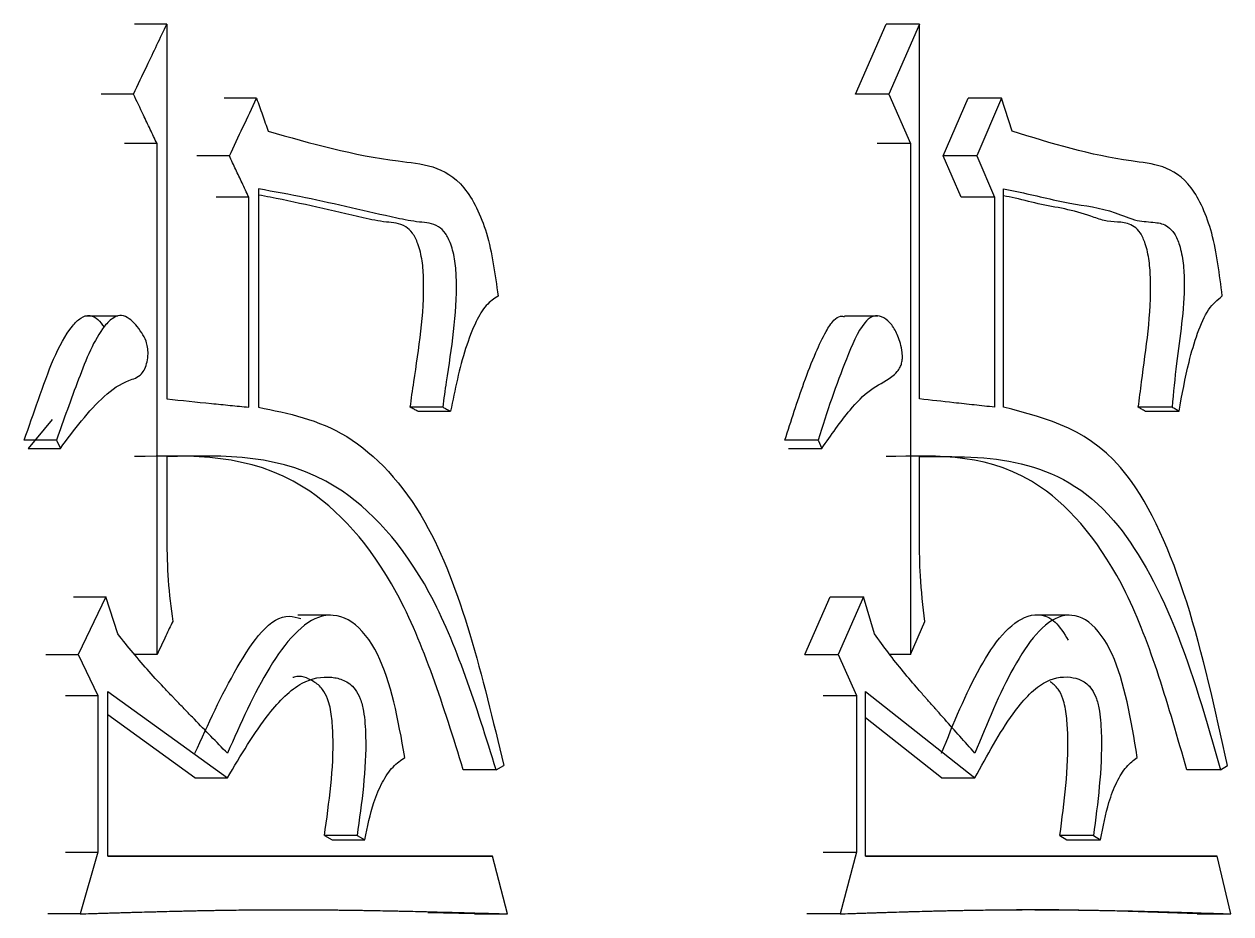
# Model space of a CAD drawing. Header units: millimetres. Extents: x 2379 to 4059, y 879 to 2067.
# Drawn here: x 3153.864 to 3157.032, y 1053.371 to 1055.708 of the extents above; entities that cross this region are included whole.
import ezdxf

# ---------------------------------------------------------------- set-up
doc = ezdxf.new("R2010")
doc.units = ezdxf.units.MM

msp = doc.modelspace()

# ---------------------------------------------------------------- linework, layer by layer
at = {"color": 7, "linetype": 'Continuous', "lineweight": 25}
for p, q in [((3154.239, 1055.7078), (3154.154, 1055.7078)), ((3154.239, 1055.7078), (3154.239, 1054.7234)), ((3156.0471, 1055.5239), (3156.1273, 1055.7078)), ((3156.2149, 1055.7078), (3156.1273, 1055.7078)), ((3156.2149, 1055.7078), (3156.1346, 1055.5239)), ((3156.2149, 1054.7234), (3156.2149, 1055.7078)), ((3154.1514, 1055.5239), (3154.0665, 1055.5239)), ((3156.1346, 1055.5239), (3156.0471, 1055.5239)), ((3156.1346, 1055.5239), (3156.1913, 1055.3941)), ((3154.4747, 1055.5131), (3154.3893, 1055.5131)), ((3156.2774, 1055.3617), (3156.3428, 1055.5131)), ((3156.4307, 1055.5131), (3156.3428, 1055.5131)), ((3156.4307, 1055.5131), (3156.3653, 1055.3616)), ((3156.4587, 1055.4266), (3156.4307, 1055.5131)), ((3154.2133, 1055.3941), (3154.1283, 1055.3941)), ((3154.2133, 1054.0527), (3154.2133, 1055.3941)), ((3156.1913, 1055.3941), (3156.1037, 1055.3941)), ((3156.1913, 1055.3941), (3156.1913, 1054.0528)), ((3154.4032, 1055.3616), (3154.3179, 1055.3616)), ((3156.3653, 1055.3616), (3156.2774, 1055.3617)), ((3156.3241, 1055.2535), (3156.2774, 1055.3617)), ((3156.3653, 1055.3616), (3156.412, 1055.2535)), ((3154.4798, 1055.2751), (3154.4798, 1054.7018)), ((3156.4354, 1054.7018), (3156.4354, 1055.2751)), ((3154.4543, 1055.2534), (3154.3689, 1055.2534)), ((3154.4543, 1054.7018), (3154.4543, 1055.2534)), ((3156.412, 1055.2535), (3156.3241, 1055.2535)), ((3156.412, 1055.2535), (3156.412, 1054.7018)), ((3154.1102, 1054.9412), (3154.0248, 1054.9412)), ((3156.1058, 1054.9413), (3156.0178, 1054.9413)), ((3154.9641, 1054.7018), (3154.8781, 1054.7018)), ((3156.878, 1054.7019), (3156.7895, 1054.7019)), ((3153.938, 1054.6694), (3153.8748, 1054.5936)), ((3154.8981, 1054.691), (3154.9841, 1054.691)), ((3156.8078, 1054.691), (3156.8963, 1054.691)), ((3153.9491, 1054.6153), (3153.8644, 1054.6153)), ((3153.9491, 1054.6153), (3153.9595, 1054.5936)), ((3155.9491, 1054.6153), (3155.8618, 1054.6153)), ((3155.9491, 1054.6153), (3155.9587, 1054.5935)), ((3153.8749, 1054.5936), (3153.9595, 1054.5936)), ((3154.239, 1054.572), (3154.239, 1054.3556)), ((3156.2149, 1054.3556), (3156.2149, 1054.572)), ((3153.9941, 1054.2042), (3154.079, 1054.2042)), ((3154.079, 1054.2042), (3154.0063, 1054.0527)), ((3154.11, 1054.1068), (3154.079, 1054.2042)), ((3155.9142, 1054.0527), (3155.9808, 1054.2042)), ((3155.9808, 1054.2042), (3156.0682, 1054.2042)), ((3156.0682, 1054.2042), (3156.0016, 1054.0527)), ((3156.0967, 1054.1068), (3156.0682, 1054.2042)), ((3154.6687, 1054.1556), (3154.5831, 1054.1556)), ((3156.1913, 1054.0528), (3156.2291, 1054.1393)), ((3156.6082, 1054.1556), (3156.52, 1054.1556)), ((3153.9216, 1054.0527), (3154.0063, 1054.0527)), ((3154.0063, 1054.0527), (3154.0582, 1053.9445)), ((3154.2133, 1054.0527), (3154.1537, 1054.0527)), ((3155.9142, 1054.0527), (3156.0016, 1054.0527)), ((3156.0016, 1054.0527), (3156.0492, 1053.9446)), ((3156.1913, 1054.0528), (3156.1368, 1054.0528)), ((3153.9734, 1053.9445), (3154.0582, 1053.9445)), ((3154.0582, 1053.9445), (3154.0582, 1053.5335)), ((3154.0841, 1053.9554), (3154.3981, 1053.7282)), ((3154.0841, 1053.5227), (3154.0841, 1053.9554)), ((3155.9618, 1053.9446), (3156.0492, 1053.9446)), ((3156.0492, 1053.9446), (3156.0492, 1053.5335)), ((3156.0729, 1053.9554), (3156.3606, 1053.7282)), ((3156.0729, 1053.5227), (3156.0729, 1053.9554)), ((3154.3128, 1053.7282), (3154.0841, 1053.8939)), ((3156.2728, 1053.7282), (3156.0729, 1053.8862)), ((3155.1036, 1053.7498), (3155.1234, 1053.7607)), ((3157.0053, 1053.7499), (3157.0234, 1053.7607)), ((3154.3128, 1053.7282), (3154.3981, 1053.7282)), ((3156.2728, 1053.7282), (3156.3606, 1053.7282)), ((3154.7383, 1053.5768), (3154.6526, 1053.5768)), ((3154.6526, 1053.5768), (3154.6727, 1053.5659)), ((3154.6727, 1053.5659), (3154.7585, 1053.5659)), ((3154.7383, 1053.5768), (3154.7585, 1053.5659)), ((3156.6718, 1053.5768), (3156.5836, 1053.5768)), ((3156.5836, 1053.5768), (3156.602, 1053.566)), ((3156.602, 1053.566), (3156.6902, 1053.566)), ((3156.6718, 1053.5768), (3156.6902, 1053.566)), ((3153.9734, 1053.5335), (3154.0582, 1053.5335)), ((3154.0582, 1053.5335), (3154.0115, 1053.3712)), ((3155.9618, 1053.5335), (3156.0492, 1053.5335)), ((3156.0492, 1053.5335), (3156.0064, 1053.3713)), ((3155.0936, 1053.5227), (3154.0841, 1053.5227)), ((3154.0841, 1053.5227), (3155.0075, 1053.5227)), ((3155.0075, 1053.5227), (3155.0936, 1053.5227)), ((3155.1333, 1053.3712), (3155.0936, 1053.5227)), ((3156.9962, 1053.5227), (3156.0729, 1053.5227)), ((3156.0729, 1053.5227), (3156.9076, 1053.5227)), ((3156.9076, 1053.5227), (3156.9962, 1053.5227)), ((3157.0324, 1053.3713), (3156.9962, 1053.5227)), ((3154.0115, 1053.3712), (3153.9268, 1053.3712)), ((3155.0471, 1053.3712), (3154.9239, 1053.3742)), ((3155.0471, 1053.3712), (3155.1333, 1053.3712)), ((3156.0064, 1053.3713), (3155.919, 1053.3713)), ((3156.9437, 1053.3713), (3157.0324, 1053.3713))]:
    msp.add_line(p, q, dxfattribs=at)
at = {"color": 7, "linetype": 'Continuous', "lineweight": 25, "flags": 128}
for points in [[(3155.8714, 1054.5935), (3155.902, 1054.5935), (3155.9303, 1054.5935), (3155.9587, 1054.5935)], [(3155.1036, 1053.7498), (3155.0686, 1053.7499), (3155.043, 1053.7499), (3155.0174, 1053.7499)], [(3157.0053, 1053.7499), (3156.9693, 1053.7499), (3156.9429, 1053.7499), (3156.9166, 1053.7499)]]:
    msp.add_lwpolyline(points, dxfattribs=at)
at = {"color": 7, "linetype": 'Continuous', "lineweight": 25}
for points, knots in [([(3154.1514, 1055.5239), (3154.1633, 1055.5488), (3154.1839, 1055.592), (3154.2131, 1055.6533), (3154.2304, 1055.6896), (3154.239, 1055.7078)], [0, 0, 0, 0, 0.407194, 0.703597, 1, 1, 1, 1]), ([(3154.2133, 1055.3941), (3154.2073, 1055.4065), (3154.1954, 1055.4315), (3154.1748, 1055.4748), (3154.1601, 1055.5056), (3154.1514, 1055.5239)], [0, 0, 0, 0, 0.288432, 0.576865, 1, 1, 1, 1]), ([(3154.4032, 1055.3616), (3154.4151, 1055.3869), (3154.439, 1055.4373), (3154.4628, 1055.4878), (3154.4747, 1055.5131)], [0, 0, 0, 0, 0.499999, 1, 1, 1, 1]), ([(3154.4747, 1055.5131), (3154.4798, 1055.4986), (3154.49, 1055.4698), (3154.5001, 1055.4409), (3154.5052, 1055.4265)], [0, 0, 0, 0, 0.5, 1, 1, 1, 1]), ([(3154.5052, 1055.4265), (3154.6173, 1055.3948), (3154.7873, 1055.3467), (3154.9996, 1055.3362), (3155.0858, 1055.1621), (3155.1008, 1055.0509), (3155.1085, 1054.9938)], [0, 0, 0, 0, 0.492344, 0.747305, 0.87043, 1, 1, 1, 1]), ([(3157.0098, 1054.9939), (3157.0028, 1055.0509), (3156.9891, 1055.1621), (3156.9105, 1055.3363), (3156.7167, 1055.3467), (3156.5611, 1055.3948), (3156.4587, 1055.4266)], [0, 0, 0, 0, 0.12954, 0.252639, 0.50766, 1, 1, 1, 1]), ([(3154.4543, 1055.2534), (3154.4484, 1055.2659), (3154.4369, 1055.2902), (3154.4199, 1055.3263), (3154.4088, 1055.3498), (3154.4032, 1055.3616)], [0, 0, 0, 0, 0.346119, 0.673059, 1, 1, 1, 1]), ([(3154.9641, 1054.7018), (3154.9671, 1054.7239), (3154.9824, 1054.8333), (3155.0042, 1054.9613), (3154.9967, 1055.0858), (3154.9864, 1055.1286), (3154.9711, 1055.1602), (3154.9432, 1055.1855), (3154.899, 1055.1869), (3154.7833, 1055.2101), (3154.6428, 1055.2457), (3154.5209, 1055.2676), (3154.4798, 1055.2751)], [0, 0, 0, 0, 0.047616, 0.236668, 0.271199, 0.305853, 0.333079, 0.360338, 0.428756, 0.509882, 0.834445, 1, 1, 1, 1]), ([(3156.4354, 1055.2751), (3156.4471, 1055.2728), (3156.5055, 1055.2617), (3156.603, 1055.2356), (3156.709, 1055.2243), (3156.7827, 1055.189), (3156.8294, 1055.1889), (3156.8628, 1055.1818), (3156.8851, 1055.1595), (3156.8993, 1055.1258), (3156.9085, 1055.0807), (3156.913, 1054.9731), (3156.8919, 1054.8488), (3156.8816, 1054.74), (3156.878, 1054.7019)], [0, 0, 0, 0, 0.051282, 0.25636, 0.431754, 0.51946, 0.589456, 0.639546, 0.668094, 0.696777, 0.732309, 0.768498, 0.918801, 1, 1, 1, 1]), ([(3154.8781, 1054.7018), (3154.8811, 1054.7239), (3154.8964, 1054.8336), (3154.9183, 1054.9619), (3154.9105, 1055.0865), (3154.9002, 1055.1291), (3154.8848, 1055.1605), (3154.8567, 1055.1857), (3154.812, 1055.1867), (3154.6943, 1055.2119), (3154.5825, 1055.2397), (3154.4901, 1055.257), (3154.4798, 1055.2589)], [0, 0, 0, 0, 0.053959, 0.268193, 0.307139, 0.346224, 0.376934, 0.407674, 0.48592, 0.579355, 0.953164, 1, 1, 1, 1]), ([(3156.7895, 1054.7019), (3156.7923, 1054.724), (3156.8063, 1054.8338), (3156.8263, 1054.9623), (3156.819, 1055.0869), (3156.8096, 1055.1294), (3156.7956, 1055.1608), (3156.7624, 1055.1928), (3156.7198, 1055.1838), (3156.6624, 1055.2047), (3156.605, 1055.2223), (3156.5354, 1055.2328), (3156.4791, 1055.2483), (3156.4456, 1055.255), (3156.4354, 1055.257)], [0, 0, 0, 0, 0.054921, 0.272966, 0.312507, 0.352188, 0.383382, 0.414603, 0.535292, 0.594414, 0.712513, 0.830508, 0.948503, 1, 1, 1, 1]), ([(3155.1085, 1054.9938), (3155.0979, 1054.9868), (3155.0764, 1054.9724), (3155.0475, 1054.9229), (3155.0223, 1054.8566), (3155.0009, 1054.776), (3154.9897, 1054.7194), (3154.9841, 1054.691)], [0, 0, 0, 0, 0.1624123, 0.328967, 0.5495924, 0.7738532, 1, 1, 1, 1]), ([(3156.8963, 1054.691), (3156.9043, 1054.7349), (3156.9174, 1054.8069), (3156.9439, 1054.8966), (3156.9721, 1054.9632), (3156.9974, 1054.9838), (3157.0098, 1054.9939)], [0, 0, 0, 0, 0.349071, 0.571765, 0.789358, 1, 1, 1, 1]), ([(3153.8644, 1054.6153), (3153.8769, 1054.6505), (3153.9143, 1054.7566), (3153.958, 1054.8821), (3154.0126, 1054.9382), (3154.0364, 1054.9458), (3154.0581, 1054.9343), (3154.0692, 1054.9192), (3154.0745, 1054.912)], [0, 0, 0, 0, 0.230285, 0.693302, 0.776377, 0.859882, 0.933594, 1, 1, 1, 1]), ([(3153.9595, 1054.5936), (3153.9779, 1054.6182), (3154.0335, 1054.6924), (3154.1046, 1054.7655), (3154.1664, 1054.7799), (3154.1817, 1054.8021), (3154.1877, 1054.8207), (3154.1902, 1054.8407), (3154.189, 1054.8597), (3154.1836, 1054.8794), (3154.1679, 1054.9072), (3154.1464, 1054.9324), (3154.1204, 1054.9454), (3154.0975, 1054.9381), (3154.0534, 1054.8939), (3154.0058, 1054.7741), (3153.9682, 1054.6687), (3153.9491, 1054.6153)], [0, 0, 0, 0, 0.109651, 0.330682, 0.3864, 0.404634, 0.422868, 0.441529, 0.456387, 0.471247, 0.497612, 0.560433, 0.593185, 0.625961, 0.670922, 0.833212, 1, 1, 1, 1]), ([(3155.8618, 1054.6153), (3155.8779, 1054.6661), (3155.9032, 1054.7457), (3155.94, 1054.8403), (3155.966, 1054.8958), (3155.9874, 1054.9302), (3156.0048, 1054.9422), (3156.0144, 1054.9406), (3156.0178, 1054.94)], [0, 0, 0, 0, 0.3851135, 0.6027918, 0.7681525, 0.8746939, 0.9554268, 1, 1, 1, 1]), ([(3155.9587, 1054.5935), (3155.9829, 1054.6285), (3156.0233, 1054.6868), (3156.0852, 1054.7519), (3156.129, 1054.7704), (3156.1551, 1054.7925), (3156.1638, 1054.805), (3156.1685, 1054.8172), (3156.1705, 1054.8308), (3156.1695, 1054.8492), (3156.1638, 1054.8758), (3156.1516, 1054.9064), (3156.1322, 1054.9308), (3156.111, 1054.9422), (3156.0896, 1054.9418), (3156.0567, 1054.9107), (3156.0233, 1054.8303), (3155.9838, 1054.7257), (3155.9607, 1054.6521), (3155.9491, 1054.6153)], [0, 0, 0, 0, 0.156412, 0.260868, 0.365462, 0.392662, 0.410241, 0.42134, 0.432549, 0.445637, 0.467959, 0.506678, 0.545841, 0.586947, 0.621916, 0.6571, 0.775363, 0.887354, 1, 1, 1, 1]), ([(3154.239, 1054.7234), (3154.2781, 1054.7195), (3154.3336, 1054.7139), (3154.4053, 1054.7067), (3154.4379, 1054.7034), (3154.4543, 1054.7018)], [0, 0, 0, 0, 0.542952, 0.771476, 1, 1, 1, 1]), ([(3154.4798, 1054.7018), (3154.5581, 1054.6859), (3154.7157, 1054.6542), (3154.9778, 1054.3743), (3155.0675, 1053.9961), (3155.1234, 1053.7607)], [0, 0, 0, 0, 0.271558, 0.546438, 1, 1, 1, 1]), ([(3154.8981, 1054.691), (3154.8964, 1054.6919), (3154.893, 1054.6937), (3154.8864, 1054.6973), (3154.8814, 1054.7), (3154.8781, 1054.7018)], [0, 0, 0, 0, 0.25319, 0.506384, 1, 1, 1, 1]), ([(3154.9641, 1054.7018), (3154.9658, 1054.7009), (3154.97, 1054.6986), (3154.9766, 1054.695), (3154.9816, 1054.6923), (3154.9841, 1054.691)], [0, 0, 0, 0, 0.252887, 0.626447, 1, 1, 1, 1]), ([(3156.412, 1054.7018), (3156.3943, 1054.7038), (3156.3587, 1054.7077), (3156.2931, 1054.7149), (3156.2451, 1054.7201), (3156.2149, 1054.7234)], [0, 0, 0, 0, 0.2714755, 0.542951, 1, 1, 1, 1]), ([(3157.0234, 1053.7607), (3156.9915, 1053.9074), (3156.9287, 1054.1961), (3156.7436, 1054.6238), (3156.5511, 1054.6725), (3156.4354, 1054.7018)], [0, 0, 0, 0, 0.2918042, 0.5741123, 1, 1, 1, 1]), ([(3156.8078, 1054.691), (3156.8062, 1054.6919), (3156.8032, 1054.6937), (3156.7971, 1054.6974), (3156.7925, 1054.7001), (3156.7895, 1054.7018)], [0, 0, 0, 0, 0.253186, 0.506379, 1, 1, 1, 1]), ([(3156.8963, 1054.691), (3156.8933, 1054.6928), (3156.8872, 1054.6964), (3156.8811, 1054.7), (3156.878, 1054.7018)], [0, 0, 0, 0, 0.499996, 1, 1, 1, 1]), ([(3155.0174, 1053.7499), (3154.9655, 1053.916), (3154.8641, 1054.2409), (3154.5547, 1054.5825), (3154.3054, 1054.5759), (3154.154, 1054.572)], [0, 0, 0, 0, 0.291237, 0.569425, 1, 1, 1, 1]), ([(3155.1036, 1053.7498), (3155.0516, 1053.916), (3154.95, 1054.241), (3154.6402, 1054.5825), (3154.3906, 1054.5759), (3154.239, 1054.572)], [0, 0, 0, 0, 0.291092, 0.569283, 1, 1, 1, 1]), ([(3156.9166, 1053.7499), (3156.8693, 1053.916), (3156.7768, 1054.2409), (3156.4942, 1054.5825), (3156.2659, 1054.576), (3156.1273, 1054.572)], [0, 0, 0, 0, 0.291237, 0.569425, 1, 1, 1, 1]), ([(3156.2149, 1054.572), (3156.396, 1054.5738), (3156.6509, 1054.5764), (3156.8952, 1054.1344), (3156.9682, 1053.8794), (3157.0053, 1053.7499)], [0, 0, 0, 0, 0.546872, 0.769893, 1, 1, 1, 1]), ([(3154.239, 1054.3556), (3154.2395, 1054.3193), (3154.2404, 1054.2461), (3154.2497, 1054.1751), (3154.2545, 1054.1393)], [0, 0, 0, 0, 0.495714, 1, 1, 1, 1]), ([(3156.2291, 1054.1393), (3156.2244, 1054.1791), (3156.216, 1054.2502), (3156.2152, 1054.3234), (3156.2149, 1054.3556)], [0, 0, 0, 0, 0.558835, 1, 1, 1, 1]), ([(3154.864, 1053.7823), (3154.8461, 1053.8815), (3154.819, 1054.0313), (3154.7273, 1054.1491), (3154.6195, 1054.1691), (3154.5007, 1054.0247), (3154.4327, 1053.8713), (3154.3981, 1053.7931)], [0, 0, 0, 0, 0.250217, 0.37779, 0.502112, 0.745933, 1, 1, 1, 1]), ([(3156.2728, 1053.7931), (3156.3046, 1053.8717), (3156.367, 1054.0257), (3156.474, 1054.1658), (3156.5641, 1054.1563), (3156.5943, 1054.1079), (3156.6052, 1054.0903)], [0, 0, 0, 0, 0.366502, 0.718078, 0.897344, 1, 1, 1, 1]), ([(3156.7867, 1053.7823), (3156.7703, 1053.8815), (3156.7455, 1054.0313), (3156.6618, 1054.1491), (3156.5632, 1054.1691), (3156.4546, 1054.0247), (3156.3923, 1053.8714), (3156.3606, 1053.7931)], [0, 0, 0, 0, 0.25015, 0.377758, 0.502112, 0.745934, 1, 1, 1, 1]), ([(3154.2545, 1054.1393), (3154.2485, 1054.1268), (3154.2387, 1054.1061), (3154.225, 1054.0773), (3154.2172, 1054.0609), (3154.2133, 1054.0527)], [0, 0, 0, 0, 0.432643, 0.716321, 1, 1, 1, 1]), ([(3154.3128, 1053.7931), (3154.3474, 1053.8692), (3154.4151, 1054.0184), (3154.5198, 1054.1672), (3154.581, 1054.1497), (3154.591, 1054.1468)], [0, 0, 0, 0, 0.46552, 0.912082, 1, 1, 1, 1]), ([(3154.3981, 1053.7931), (3154.3692, 1053.8227), (3154.3367, 1053.856), (3154.3006, 1053.8933), (3154.2915, 1053.9026), (3154.2825, 1053.912), (3154.2735, 1053.9214), (3154.2644, 1053.9307), (3154.2518, 1053.9439), (3154.2139, 1053.9834), (3154.1643, 1054.0382), (3154.1234, 1054.0899), (3154.11, 1054.1068)], [0, 0, 0, 0, 0.297523, 0.334713, 0.371903, 0.390498, 0.427689, 0.464879, 0.483474, 0.557855, 0.855503, 1, 1, 1, 1]), ([(3156.3606, 1053.7931), (3156.3341, 1053.8227), (3156.3044, 1053.8561), (3156.2713, 1053.8933), (3156.263, 1053.9027), (3156.2548, 1053.912), (3156.2465, 1053.9214), (3156.2382, 1053.9308), (3156.2266, 1053.9439), (3156.1919, 1053.9835), (3156.1464, 1054.0382), (3156.1089, 1054.0899), (3156.0967, 1054.1068)], [0, 0, 0, 0, 0.2975225, 0.3347128, 0.3719031, 0.3904982, 0.4276885, 0.4648788, 0.4834739, 0.5578545, 0.8555026, 1, 1, 1, 1]), ([(3154.3981, 1053.7282), (3154.433, 1053.7874), (3154.4923, 1053.8877), (3154.5866, 1053.9841), (3154.6568, 1053.9974), (3154.7038, 1053.9866), (3154.7306, 1053.9686), (3154.7478, 1053.9371), (3154.7581, 1053.8946), (3154.7662, 1053.7713), (3154.7507, 1053.6632), (3154.7383, 1053.5768)], [0, 0, 0, 0, 0.236471, 0.400892, 0.534168, 0.588802, 0.643894, 0.675813, 0.707612, 0.766357, 1, 1, 1, 1]), ([(3154.6526, 1053.5768), (3154.6651, 1053.6643), (3154.68, 1053.7682), (3154.6727, 1053.8905), (3154.6638, 1053.9336), (3154.6467, 1053.9656), (3154.6169, 1053.9877), (3154.5894, 1053.9989), (3154.5713, 1053.9921), (3154.5701, 1053.9917)], [0, 0, 0, 0, 0.478517, 0.567585, 0.657403, 0.721203, 0.808864, 0.987094, 1, 1, 1, 1]), ([(3156.3606, 1053.7282), (3156.3927, 1053.7876), (3156.447, 1053.888), (3156.5334, 1053.9843), (3156.5975, 1053.9975), (3156.6404, 1053.9865), (3156.6648, 1053.9686), (3156.6804, 1053.9371), (3156.6899, 1053.8947), (3156.6973, 1053.7713), (3156.6831, 1053.6632), (3156.6718, 1053.5768)], [0, 0, 0, 0, 0.237031, 0.40138, 0.534635, 0.589033, 0.643886, 0.675792, 0.707579, 0.7663, 1, 1, 1, 1]), ([(3156.5836, 1053.5768), (3156.5951, 1053.6646), (3156.6087, 1053.7686), (3156.6019, 1053.8911), (3156.5937, 1053.9341), (3156.578, 1053.9661), (3156.5652, 1053.9756), (3156.5578, 1053.9811)], [0, 0, 0, 0, 0.591957, 0.701657, 0.812291, 0.891111, 1, 1, 1, 1]), ([(3154.7585, 1053.5659), (3154.7655, 1053.5997), (3154.777, 1053.6549), (3154.8041, 1053.7181), (3154.8319, 1053.7597), (3154.8534, 1053.7748), (3154.864, 1053.7823)], [0, 0, 0, 0, 0.34974, 0.571287, 0.787704, 1, 1, 1, 1]), ([(3156.6902, 1053.566), (3156.6967, 1053.5998), (3156.7072, 1053.655), (3156.7319, 1053.7182), (3156.7573, 1053.7597), (3156.777, 1053.7748), (3156.7867, 1053.7823)], [0, 0, 0, 0, 0.34974, 0.571287, 0.787704, 1, 1, 1, 1]), ([(3154.0115, 1053.3712), (3154.0214, 1053.3715), (3154.0361, 1053.372), (3154.0557, 1053.3726), (3154.0705, 1053.373), (3154.0852, 1053.3735), (3154.0999, 1053.3739), (3154.1146, 1053.3743), (3154.1293, 1053.3748), (3154.1439, 1053.3752), (3154.1635, 1053.3758), (3154.183, 1053.3763), (3154.2026, 1053.3768), (3154.2172, 1053.3772), (3154.2367, 1053.3777), (3154.2562, 1053.3782), (3154.2757, 1053.3787), (3154.2902, 1053.379), (3154.3048, 1053.3794), (3154.3243, 1053.3798), (3154.3437, 1053.3801), (3154.3631, 1053.3805), (3154.3776, 1053.3807), (3154.3922, 1053.381), (3154.4115, 1053.3813), (3154.4309, 1053.3815), (3154.4502, 1053.3817), (3154.4623, 1053.3818), (3154.4719, 1053.3819), (3154.4792, 1053.382), (3154.4864, 1053.382), (3154.4961, 1053.3821), (3154.5057, 1053.3821), (3154.5154, 1053.3822), (3154.5226, 1053.3822), (3154.5298, 1053.3822), (3154.537, 1053.3822), (3154.5443, 1053.3822), (3154.5503, 1053.3822), (3154.5551, 1053.3822), (3154.5587, 1053.3822), (3154.5635, 1053.3822), (3154.5683, 1053.3822), (3154.5731, 1053.3822), (3154.5779, 1053.3822), (3154.5839, 1053.3822), (3154.5911, 1053.3822), (3154.6007, 1053.3821), (3154.6103, 1053.3821), (3154.6199, 1053.382), (3154.6271, 1053.382), (3154.6367, 1053.3819), (3154.6487, 1053.3818), (3154.6631, 1053.3817), (3154.6775, 1053.3815), (3154.6918, 1053.3814), (3154.7109, 1053.3812), (3154.7301, 1053.3809), (3154.7492, 1053.3806), (3154.7635, 1053.3804), (3154.7778, 1053.3801), (3154.7968, 1053.3798), (3154.8159, 1053.3794), (3154.8349, 1053.379), (3154.8492, 1053.3787), (3154.8634, 1053.3784), (3154.8824, 1053.378), (3154.9014, 1053.3775), (3154.9203, 1053.3771), (3154.9345, 1053.3767), (3154.9535, 1053.3762), (3154.9724, 1053.3757), (3154.9913, 1053.3752), (3155.0055, 1053.3749), (3155.0196, 1053.3745), (3155.0385, 1053.3739), (3155.0573, 1053.3734), (3155.0761, 1053.3729), (3155.0903, 1053.3725), (3155.1093, 1053.3719), (3155.1237, 1053.3715), (3155.1333, 1053.3712)], [0, 0, 0, 0, 0.025705, 0.038557, 0.05141, 0.064262, 0.077115, 0.089967, 0.102819, 0.115672, 0.128524, 0.154229, 0.167082, 0.179934, 0.192786, 0.218491, 0.231344, 0.244196, 0.257049, 0.269901, 0.295606, 0.308458, 0.321311, 0.334163, 0.347016, 0.37272, 0.385573, 0.398425, 0.404851, 0.411278, 0.417704, 0.42413, 0.436983, 0.443409, 0.449835, 0.456261, 0.462687, 0.469114, 0.47554, 0.478753, 0.481966, 0.485179, 0.491605, 0.494818, 0.498032, 0.504458, 0.510884, 0.51731, 0.530163, 0.536589, 0.543015, 0.549441, 0.562294, 0.575146, 0.587999, 0.600851, 0.613703, 0.639408, 0.652261, 0.665113, 0.677966, 0.690818, 0.716523, 0.729375, 0.742228, 0.75508, 0.767933, 0.793637, 0.80649, 0.819342, 0.832195, 0.857899, 0.870752, 0.883604, 0.896457, 0.909309, 0.935014, 0.947866, 0.960719, 0.973571, 1, 1, 1, 1]), ([(3156.0064, 1053.3713), (3156.0154, 1053.3716), (3156.0289, 1053.372), (3156.0469, 1053.3726), (3156.0604, 1053.3731), (3156.0739, 1053.3735), (3156.0874, 1053.3739), (3156.1009, 1053.3744), (3156.1143, 1053.3748), (3156.1278, 1053.3752), (3156.1457, 1053.3758), (3156.1636, 1053.3763), (3156.1815, 1053.3769), (3156.1949, 1053.3773), (3156.2128, 1053.3778), (3156.2306, 1053.3783), (3156.2485, 1053.3787), (3156.2618, 1053.3791), (3156.2752, 1053.3794), (3156.293, 1053.3798), (3156.3108, 1053.3802), (3156.3286, 1053.3805), (3156.3419, 1053.3808), (3156.3552, 1053.381), (3156.3729, 1053.3813), (3156.3906, 1053.3815), (3156.4083, 1053.3817), (3156.4194, 1053.3819), (3156.4282, 1053.3819), (3156.4348, 1053.382), (3156.4415, 1053.382), (3156.4503, 1053.3821), (3156.4591, 1053.3822), (3156.4679, 1053.3822), (3156.4745, 1053.3822), (3156.4812, 1053.3822), (3156.4878, 1053.3823), (3156.4944, 1053.3823), (3156.4999, 1053.3823), (3156.5043, 1053.3823), (3156.5076, 1053.3823), (3156.512, 1053.3823), (3156.5164, 1053.3823), (3156.5208, 1053.3822), (3156.5252, 1053.3822), (3156.5307, 1053.3822), (3156.5373, 1053.3822), (3156.546, 1053.3822), (3156.5548, 1053.3821), (3156.5636, 1053.3821), (3156.5702, 1053.382), (3156.579, 1053.3819), (3156.5899, 1053.3819), (3156.6031, 1053.3817), (3156.6162, 1053.3816), (3156.6293, 1053.3814), (3156.6468, 1053.3812), (3156.6643, 1053.3809), (3156.6817, 1053.3806), (3156.6948, 1053.3804), (3156.7079, 1053.3802), (3156.7253, 1053.3798), (3156.7427, 1053.3794), (3156.7601, 1053.3791), (3156.7731, 1053.3788), (3156.7861, 1053.3784), (3156.8034, 1053.378), (3156.8208, 1053.3776), (3156.8381, 1053.3771), (3156.851, 1053.3768), (3156.8683, 1053.3763), (3156.8856, 1053.3758), (3156.9028, 1053.3753), (3156.9158, 1053.3749), (3156.9287, 1053.3745), (3156.9459, 1053.374), (3156.9631, 1053.3734), (3156.9803, 1053.3729), (3156.9931, 1053.3725), (3157.0105, 1053.372), (3157.0236, 1053.3716), (3157.0324, 1053.3713)], [0, 0, 0, 0, 0.025705, 0.038557, 0.05141, 0.064262, 0.077115, 0.089967, 0.102819, 0.115672, 0.128524, 0.154229, 0.167082, 0.179934, 0.192786, 0.218491, 0.231344, 0.244196, 0.257049, 0.269901, 0.295606, 0.308458, 0.321311, 0.334163, 0.347016, 0.37272, 0.385573, 0.398425, 0.404851, 0.411278, 0.417704, 0.42413, 0.436983, 0.443409, 0.449835, 0.456261, 0.462687, 0.469114, 0.47554, 0.478753, 0.481966, 0.485179, 0.491605, 0.494818, 0.498032, 0.504458, 0.510884, 0.51731, 0.530163, 0.536589, 0.543015, 0.549441, 0.562294, 0.575146, 0.587999, 0.600851, 0.613703, 0.639408, 0.652261, 0.665113, 0.677966, 0.690818, 0.716523, 0.729375, 0.742228, 0.75508, 0.767932, 0.793637, 0.80649, 0.819342, 0.832195, 0.857899, 0.870752, 0.883604, 0.896457, 0.909309, 0.935014, 0.947866, 0.960719, 0.973571, 1, 1, 1, 1]), ([(3156.9437, 1053.3713), (3156.8061, 1053.3764), (3156.6492, 1053.3823), (3156.4892, 1053.3822), (3156.4696, 1053.3822)], [0, 0, 0, 0, 0.87795, 1, 1, 1, 1])]:
    msp.add_open_spline(points, degree=3, knots=knots, dxfattribs=at)

doc.saveas('drawing.dxf')
